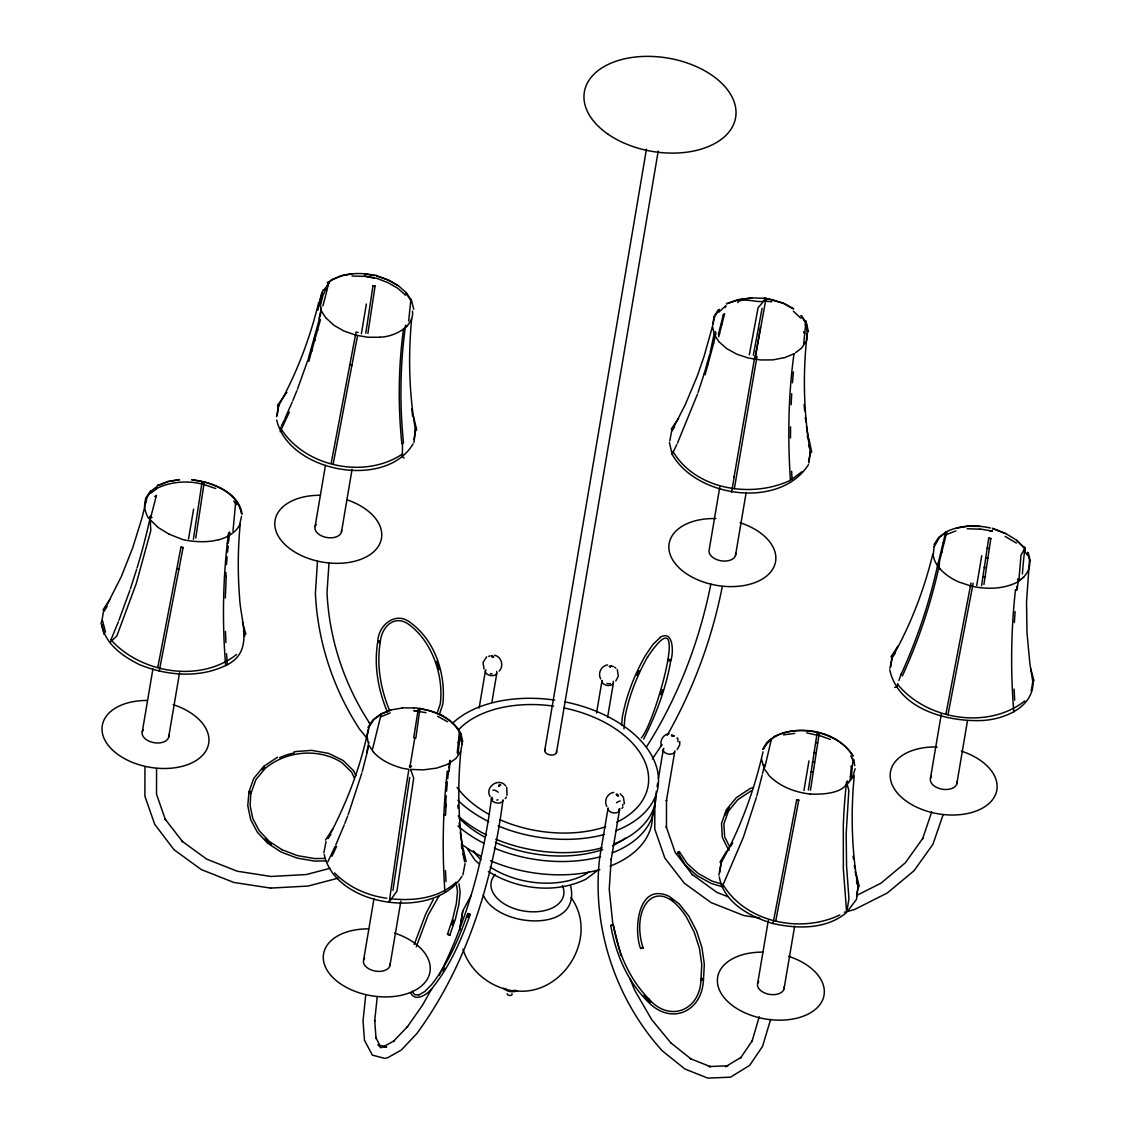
<?xml version="1.0" encoding="UTF-8"?>
<svg xmlns="http://www.w3.org/2000/svg" width="1135" height="1135" viewBox="0 0 1135 1135"><rect width="100%" height="100%" fill="white"/><g stroke="black" fill="none" stroke-linecap="round" stroke-linejoin="round"><path stroke-width="1.5" d="M415.836 738.119L420.007 708.226M144.954 767.005L144.911 796.259L154.701 824.28L173.967 849.675L201.25 869.552L233.909 882.477L270.584 888.081M156.559 768.466L156.531 794.216L165.511 819.981L165.157 819.115L182.607 841.744L181.983 841.191L206.797 859.181L237.215 871.212L270.91 876.461L306.294 874.546L330.044 868.303M654.824 803.325L654.781 829.132L664.84 858.06L684.32 883.214L711.021 902.566L743.723 915.505L759.712 918.016M679.794 741.524L679.681 744.986L677.169 749.625M790.513 437.954L790.542 426.845M979.562 529.137L967.148 528.768M402.528 443.061L402.358 456.937L404.173 457.973M1030.438 561.456L1028.253 552.844M889.726 669.849C898.594 709.276 946.874 721.959 982.357 720.512C1004.915 719.249 1034.78 706.85 1033.02 679.993L1031.247 691.087M808.801 462.966L810.716 450.439L808.56 461.69M413.963 442.48L415.708 428.15L414.02 439.571M847.561 911.221L856.528 899.303L858.287 884.988L856.599 896.395M225.34 598.074L226.206 575.998M447.715 778.638L448.524 770.906L447.261 771.828C442.778 811.653 442.068 851.903 444.92 891.869M439.33 714.497L442.834 704.225C446.098 673.552 434.677 638.863 408.359 621.143C393.831 611.85 378.097 626.534 377.785 641.474L377.785 641.729C373.699 665.55 378.21 690.264 387.517 712.34M377.785 641.729L379.175 642.58A1.518 1.05 17.1 0 0 380.026 642.325L379.558 640.934M413.778 710.723L426.022 712.666M249.076 791.804L249.672 792.968L251.19 792.755L255.857 779.688L265.32 768.253M282.289 849.86L269.25 841.39L259.206 830.721L252.793 818.548L250.126 805.637L250.892 791.634M228.674 541.31L229.795 532.088L228.546 532.996C222.871 576.906 222.049 621.398 225.638 665.521C198.682 678.503 166.703 675.637 139.577 664.684C123.318 656.597 105.129 644.24 101.994 625.002M445.502 806.815L446.225 795.805M445.544 815.043L446.112 804.034M791.123 404.713L791.705 393.717M703.445 979.505L700.948 979.392L701.785 964.608L699.458 948.463L694.194 932.105L686.604 917.42C657.747 872.177 629.868 906.581 643.105 948.094L640.551 948.505C633.486 929.991 637.657 881.753 668.997 896.253L679.241 903.971L688.832 916.087L696.635 931.154L701.983 947.796L704.353 964.381L703.445 979.505C702.267 1012.76 669.721 1025.87 647.248 1000.914M1019.046 578.68L1021.018 555.072L1025.245 547.694L1023.6 547.325L1025.245 547.694L1024.494 551.355L1027.374 555.043M374.209 278.146L364.165 276.06L376.423 278.217L387.815 282.587L397.803 288.304L405.621 295.284M225.936 572.466L225.737 575.615L224.503 576.466M317.474 561.201L315.388 593.406C317.644 641.672 333.208 688.86 359.653 729.28L367.612 738.998M329.008 563.031L327.008 592.541C329.178 638.92 344.132 684.263 369.542 723.094L369.159 722.584M599.606 858.5C591.605 927.522 615.752 999.566 662.343 1050.897L684.887 1068.986L707.772 1078.122L730.543 1077.172L749.696 1065.339L762.536 1046.413L770.637 1019.386M1014.378 622.505L1015.101 611.552M850.158 779.986L851.321 766.182L852.201 767.515L851.264 777.83L850.385 776.553M232.973 531.223L235.796 500.805M624.392 803.793L623.399 797.153L620.277 793.819M671.636 735.608L671.693 734.842L674.034 735.977L671.636 735.608L674.034 735.977M737.934 302.577L737.736 302.023C743.638 296.121 766.451 306.521 765.799 298.207M226.461 564.62L227.114 556.803M240.209 524.001C237.924 548.091 237.626 572.38 239.528 596.513C240.194 620.618 255.29 651.987 225.638 665.521M460.796 751.64C457.547 785.647 458.171 820.066 463.406 853.846M411.679 318.736C408.075 356.106 409.082 393.987 415.651 430.988M621.611 725.421L622.363 716.795C626.435 695.329 634.465 674.758 645.205 655.789L652.88 644.51L660.272 637.388M623.966 728.911L624.917 717.519C628.96 696.223 636.934 675.807 647.588 656.966L647.503 657.108C693.4 588.98 654.441 724.768 641.303 737.864M854.258 775.56C850.64 812.93 851.661 850.824 858.23 887.825M446.58 791.109L447.247 783.306M792.471 382.765L793.408 371.897M461.888 743.978L459.334 732.118L457.249 752.817L458.1 754.066M458.256 752.349L460.172 733.38C452.567 718.753 436.095 711.205 420.418 708.949M803.693 343.735L805.779 323.064L800.927 315.558M248.991 792.017L247.77 805.623L250.651 819.583L257.39 832.267L267.832 843.376L281.21 852.073L297.072 858.088L314.367 861.054L325.802 860.926M408.685 321.006L410.799 300.307L405.734 292.617M409.551 766.565L411.48 766.38L409.749 766.678M793.322 308.848L783.476 303.4L772.07 299.583L763.855 298.533L765.614 298.037M643.701 739.069C656.229 714.213 666.202 687.824 670.842 660.3C673.651 653.434 673.665 628.818 659.974 637.487M227.539 552.135L228.178 545.935M1017.045 586.256L1016.662 589.349L1015.428 590.243C1010.944 630.663 1010.505 671.509 1013.796 712.028M365.683 995.551L363.03 1020.918L364.477 1040.27L372.337 1055.139L384.68 1058.373L387.517 1057.792L401.265 1050.074L416.772 1033.659C466.4 965.871 492.136 883.356 502.876 800.728M377.175 997.58L374.621 1021.301L374.678 1020.095L376.068 1038.61L375.713 1037.262L381.048 1047.846L377.912 1044.895L386.737 1046.952L382.481 1047.236L394.412 1040.681L393.32 1041.476L407.578 1026.579L406.897 1027.501L422.546 1005.128L431.711 988.812M852.158 758.634L853.038 759.982L852.201 767.515L851.321 766.224M805.836 327.66C804.772 306.819 808.602 339.578 806.389 341.323C802.828 378.593 803.92 416.389 810.66 453.262M416.687 429.739L413.523 416.673M811.709 452L809.056 439.472L807.127 436.337M859.252 886.577L856.102 873.51M380.168 641.36L380.353 641.715C376.352 664.826 380.651 688.817 389.489 710.34M1017.598 581.659L1017.967 578.609M1017.13 589.874L1018.421 579.148M448.907 767.813L450.042 760.266M448.949 771.417L450.269 760.691M144.4 506.465L145.663 498.464M403.492 329.079C398.371 367.073 397.959 405.677 401.847 443.799M405.592 325.22C400.116 364.165 399.492 403.776 403.507 442.905M392.951 890.379L409.721 777.39M193.376 539.267L202.143 481.666M195.745 538.018L204.286 481.992L191.872 479.864M981.534 585.774L988.698 538.203L990.841 538.558L983.903 584.525M365.796 333.151L373.004 285.694L375.089 286.063L367.896 333.42M808.361 789.988L817.2 732.501C831.26 735.551 845.32 743.397 852.754 755.782M810.461 790.258L819.286 732.841C800.246 728.273 773.644 729.167 763.628 749.001M276.543 416.701L278.87 404.173L277.181 415.594M379.643 337.194C394.256 336.981 414.332 326.639 412.502 311.118M718.866 875.184L721.449 860.997L719.76 872.418M720.569 863.692C740.275 829.146 754.633 789.109 763.004 751.81M418.304 708.666L413.722 737.821M101.809 621.753L103.328 612.176L121.417 576.353L132.738 547.723L142.017 517.872L147.011 497.428L151.381 490.788L157.368 486.333M145.181 504.394L145.904 499.868M239.811 523.845L241.571 516.184M889.968 668.26L892.394 656.002L890.62 667.096M933.367 554.221L934.077 546.375M1029.743 562.705C1030.027 570.806 1024.536 577.531 1017.854 581.546M734.317 488.83L757.017 356.347M734.019 477.267L754.917 355.964M462.782 910.88L459.618 930.047L462.782 910.88L471.195 895.217M846.965 910.667L848.952 898.792L846.568 866.204L846.185 833.501L848.838 790.258L846.54 782.384C846.738 780.242 849.051 781.944 847.348 782.398C843.106 793.549 822.35 794.571 810.248 794.06L810.276 794.06C794.826 792.343 779.461 786.484 768.594 775.063C767.047 770.935 761.642 768.75 764.536 764.607M142.301 731.664L152.927 668.87M188.552 538.912L193.574 509.204M168.647 737.296L179.557 672.757M315.104 526.498L325.433 465.449M361.356 333.761L366.378 304.038M341.451 532.131L352.063 469.351M363.597 960.082L373.926 899.033M409.834 767.331L414.871 737.608M389.929 965.715L400.854 901.176M479.126 708.027L485.454 670.672M491.866 702.437L496.804 673.325M544.687 750.76L646.453 149.125M556.462 752.732L658.215 151.097M596.542 712.993L602.032 680.546A5.845 3.604 9.6 0 0 608.034 685.54A5.845 3.604 9.6 0 0 613.198 681.298M607.608 717.263L613.368 683.199M599.706 857.62L608.105 807.95A5.845 3.604 9.6 0 0 614.12 812.944A5.845 3.604 9.6 0 0 619.284 808.702M619.455 810.603L611.127 859.848L611.226 858.968L609.225 889.315L612.673 922.741L620.93 955.5M657.08 786.612L657.633 783.292M658.428 778.34L663.351 749.185M674.701 751.838L666.387 801.012L666.5 800.061L666.458 827.528L666.174 826.606L675.169 852.385L692.605 875L692.052 874.39L716.838 892.351L728.032 896.778M719.803 486.972L709.191 549.766A13.492 8.328 9.6 0 0 721.789 560.903A13.492 8.328 9.6 0 0 735.679 553.213M755.442 357.014L760.464 327.291M735.523 555.398L746.149 492.604M757.683 983.336L768.296 920.542M803.92 790.584L808.957 760.876M784.015 988.968L794.642 926.174M930.473 778.17L941.397 713.645M976.724 585.433L981.747 555.71M956.819 783.803L967.431 721.023M734.246 476.686L731.536 492.32M357.568 335.549L333.179 463.988M775.758 920.811L798.799 800.061L796.713 799.693L773.034 923.549C797.451 929.04 826.649 929.508 846.696 912.37M945.909 714.128L971.035 582.922M159.226 671.182L183.104 547.552L180.962 547.198L157.779 667.394M973.163 583.305L948.009 714.667M380.353 641.715L378.182 642.24M701.118 979.633L701.856 978.469M331.136 463.449L356.035 332.073L358.121 332.456M762.096 308.28L753.342 355.113M323.858 852.91L326.029 841.574M368.364 729.181C360.902 765.288 347.835 800.203 330.796 832.863M449.488 763.046L448.197 764.011L456.071 758.379L460.697 751.483L462.172 743.836M462.896 874.915L465.066 863.579M669.763 440.962L671.622 431.257L685.327 404.542L697.174 376.281L703.97 356.702L712.468 326.454M712.567 324.752L713.745 318.637M806.318 339.748L807.482 333.662M749.313 354.815L758.095 307.684L765.969 298.618L765.132 297.81L763.855 298.533M755.428 355.425L758.918 337.265A771.459 70.71 -84.5 0 0 765.969 298.618M372.649 748.802L381.161 714.142L390.809 710.169M938.645 564.96L946.774 531.918L939.539 537.295L934.289 546.616M352.673 273.819L341.649 275.819L332.3 279.735L328.795 282.53L328.185 285.311L326.88 286.034M719.604 333.676L718.327 334.697L723.279 314.892L724.541 313.927L718.71 336.882M710.851 584.128C699.401 641.63 677.992 697.528 646.453 747M722.286 586.54C712.071 638.65 693.386 689.186 667.167 735.367M939.567 561.754L938.304 562.747L945.526 532.868L946.774 531.918M938.035 563.244C929.863 601.607 917.264 638.991 900.991 674.658M939.525 564.194C931.324 602.685 918.683 640.197 902.353 675.992M319.034 318.609L321.375 308.152M320.467 319.602L308.791 361.313L307.94 359.909L297.469 389.149M700.976 979.008C700.508 1010.476 669.508 1022.919 648.979 999.055M277.437 405.323L286.885 392.384M319.957 316.722L321.333 310.621L319.545 301.172M325.461 840.07L332.995 828.663M366.591 752.704L368.946 742.233M367.527 750.831L368.549 746.333M709.786 353.964L704.31 373.344L705.133 374.706L713.617 343.337L715.986 332.853L715.149 331.519M720.001 862.174L726.627 851.094M762.521 773.559L763.912 767.459M710.198 352.474L714.057 334.201L718.98 341.805L726.698 348.601L736.771 354.177L748.249 358.007L760.634 359.965L772.963 359.88L784.115 357.681M712.865 324.752L714.837 316.183L719.406 309.387M156.389 495.513L155.14 496.435L156.389 495.513L150.473 518.454M308.408 358.433L319.602 318.24M762.181 775.077L756.79 795.975M367.187 752.335L362.178 771.757M320.453 305.542L322.964 295.497L328.795 282.53L327.433 282.572L327.916 283.651L328.795 282.53L327.575 282.445L327.916 283.651M318.694 302.435C309.827 338.826 296.405 374.195 277.99 406.855M932.8 554.206C923.847 590.682 910.199 626.08 891.5 658.683M764.862 767.09L771.389 739.339L769.757 739.594M818.846 735.593L806.744 732.898M992.288 530.357L992.018 531.265L989.848 530.896M320.652 298.661L317.545 310.195L319.815 301.796M319.928 299.725L321.9 292.461M320.708 298.434L322.978 290.049M499.684 784.54L498.62 786.073L499.684 784.54L500.734 785.065L498.62 786.073M847.32 784.2L852.555 777.659L855.152 768.736M203.846 484.744C189.729 480.062 170.222 481.453 156.375 488.632M668.969 659.123L668.77 660.4L670.842 660.3M670.828 660.371L670.544 659.478M771.786 301.796L765.515 301.13M756.364 797.465L743.368 837.275L723.165 884.506M361.767 773.247L348.218 814.632M759.244 1016.761L751.923 1041.632L752.377 1040.582L740.417 1058.189L741.283 1057.253L725.464 1066.716L727.89 1065.793L709.247 1066.545L710.496 1066.673L690.193 1058.629L691.215 1059.097L670.601 1042.696L671.225 1043.363L651.66 1019.57L634.635 990.16L630.209 979.15M137.094 567.812L139.789 558.732A771.459 486.83 -40.8 0 0 150.487 516.368L151.735 517.574L150.146 516.524L150.785 530.683L136.214 583.688L116.834 635.969L109.84 642.453M380.296 641.928C381.544 627.4 393.462 615.142 407.096 623.243C430.917 639.189 444.097 674.318 440.252 704.012L437.003 713.56M610.261 666.926L611.24 665.89L610.261 666.926L609.225 666.401L611.24 665.89M136.654 569.316L130.341 588.937M704.31 373.344L698.025 392.568M414.247 944.462L425.781 913.845L433.315 899.558M416.29 946.76L428.165 915.023L439.33 895.458M367.924 727.563L372.862 719.973L379.303 715.036M713.518 317.232L718.455 309.642M458.966 883.768L460.172 891.869L458.923 904.184L455.419 919.038L449.744 935.226L447.474 934.275L452.879 918.187L456.327 903.63L457.519 891.727L456.582 885.371M897.813 683.809L896.707 687.086L894.635 687.441M898.92 680.532L901.133 673.977M931.721 811.908L922.542 838.964L922.925 838.197L905.333 862.813L880.93 883.214L857.975 894.777M943.1 814.717L932.956 844.256L914.015 870.758L887.272 893.004L854.286 909.646L844.383 912.242M410.402 992.515C415.977 1003.922 429.839 992.43 433.84 986.045C450.496 964.835 461.363 939.752 470.245 914.455L468.982 914.001A79.18 20.288 -68.4 0 1 467.861 917.307M129.844 590.441L118.905 620.348M250.268 793.081L249.076 792.343A1.518 0.894 19.6 0 1 249.019 791.705L253.786 778.383L263.632 766.466M726.386 809.723L721.534 823.4L722.3 837.304L728.415 849.689M728.514 810.929L723.903 823.854L724.627 836.736L729.819 847.136M697.528 394.044L677.481 443.076M468.996 913.845L467.719 913.561C458.909 938.659 448.126 963.572 431.584 984.627L424.76 991.522L418.716 995.04M344.841 823.357L347.65 816.079M990.387 527.974C976.043 524.796 959.94 525.065 946.349 531.776M118.338 621.838L111.074 639.516M292.816 400.683L296.902 390.61M344.274 824.804L335.79 844.908M292.206 402.102L284.672 419.113M251.317 792.457L250.338 793.095M377.785 641.474L378.054 641.076A1.518 1.05 17.1 0 1 378.579 640.849M890.989 656.796L897.927 646.155M289.354 412.119L280.175 431.754M335.137 846.327L327.859 861.806M332.03 856.258L336.584 846.355M439.117 975.334C467.45 920.045 483.553 859.493 491.526 798.075L492.732 798.969M281.352 426.093L284.034 420.517M808.489 464.584C780.171 509.388 696.578 497.712 672.09 454.27L676.843 444.494M647.106 1000.772C626.96 980.583 615.553 953.216 610.729 925.422L613.269 924.883C618.036 952.279 629.272 979.292 649.135 999.183M613.269 924.883L610.729 925.422M412.629 416.162L411.721 408.685M700.948 979.221L701.203 978.909A1.518 0.795 3.2 0 1 702.054 978.64M703.487 979.306L703.26 979.661A1.518 0.795 3.2 0 1 702.409 979.931L701.203 979.704M668.316 659.548L668.6 660.442A1.518 1.092 5.8 0 0 669.508 660.825L670.771 660.457M326.412 318.353L333.874 325.248L343.905 330.994L355.525 335.009M662.06 744.461L652.37 758.932M730.94 846.029L732.671 842.95M145.777 498.123L150.416 491.044M933.949 544.63L938.574 537.55L946.15 531.861M933.098 554.121C934.119 566.847 947.115 576.807 958.678 581.929L970.524 585.859M413.055 443.941C385.389 490.405 288.318 471.734 276.727 420.049M762.606 749.384L766.905 742.389L774.453 736.431M102.973 609.963L109.769 599.649M104.264 610.758L107.073 606.487M893.373 655.846L895.231 652.994M327.987 838.666L330.909 834.296M671.282 429.044L678.588 418.347M671.622 431.257L674.559 426.888M806.02 341.28L801.679 348.062L795.451 352.772M461.917 876.362C434.137 920.755 335.449 907.333 324.241 854.57M218.53 539.692C207.96 542.629 193.943 542.19 182.281 539.423L169.271 534.202M793.351 311.189L800.828 318.226M323.886 289.879L325.887 287.311M1005.099 536.401L1016.392 543.097M499.13 671.055C504.266 666.16 501.429 656.385 494.378 655.207M505.231 798.558L506.38 797.111M615.794 680.929L618.305 676.29L617.312 669.65M621.881 808.432L623.044 806.985M249.019 791.705L250.338 791.407M726.499 809.567L736.317 797.678L750.207 788.513L753.512 787.406M728.4 811.085L737.892 799.622L751.285 790.783M1023.713 549.78L1024.749 551.227M411.083 769.417L423.171 769.885L436.705 768.097L448.396 764.082M486.702 656.796L483.056 662.443L484.049 669.082M328.072 282.558L331.888 279.607M404.996 327.589L407.621 325.632M402.499 453.943C364.817 479.623 303.783 466.868 280.217 427.441M720.881 324.894L722.158 323.886M940.887 552.944L942.149 551.979M943.298 542.984L944.547 542.019M597.28 870.63L586.071 879.128C555.214 894.21 516.964 889.429 488.334 871.453M725.747 305.726L718.781 312.182M724.882 307.557L725.989 306.365M723.279 314.892L724.541 313.927M381.161 714.142L373.798 719.703L369.244 726.499L366.875 736.785L368.322 743.084M792.159 479.084L801.764 471.82M456.156 882.136C438.479 898.721 412.799 901.218 389.745 898.679M150.529 493.399L156.545 488.915M236.577 654.484C200.115 683.327 140.811 673.225 110.677 639.572M1018.081 581.489L1023.869 577.062M1024.749 700.99C987.975 730.004 926.415 719.888 897.572 684.235M447.261 771.828L448.524 770.906M446.126 782.653L447.389 781.745M227.255 543.736L228.49 542.842M1015.428 590.243L1016.662 589.349M805.708 325.788L805.112 324.255M443.842 815.568L445.09 814.703M853.038 759.982L853.818 759.443L854.712 765.643M263.717 766.366L277.593 757.215M265.221 768.352C286.346 750.859 318.396 747.71 341.791 762.55L351.722 772.24L354.46 778.312M470.245 914.455L467.719 913.561M729.181 848.398L728.4 849.235A1.518 0.936 -26.3 0 0 728.528 849.874L729.209 850.101M233.725 501.088L236.605 504.763M492.15 655.902L493.597 657.052L492.505 657.293L491.341 656.073L493.597 657.052M617.71 796.075L616.348 794.429L617.44 794.174L618.518 795.89L616.348 794.429M378.395 641.105L377.969 642.084M341.181 275.706C352.134 272.882 363.654 272.84 374.663 275.45M331.675 279.692L341.337 275.635M774.254 736.516C800.061 723.903 837.417 730.798 853.123 756.024M839.829 914.923C801.026 933.821 745.525 922.556 722.796 884.264M784.271 357.766L794.216 353.709M790.797 480.133C752.193 498.577 695.883 490.15 672.97 451.446M380.75 714.014L390.511 709.985L402.102 708.056M390.256 712.922L380.565 716.909M447.474 934.275L448.892 934.545M158.191 485.269L167.909 481.453L179.387 479.552M158.616 485.397L168.235 481.637L179.571 479.75M218.7 539.778C227.397 537.564 237.031 531.79 240.095 523.845M955.826 530.91L946.179 534.684M411.48 766.38L409.366 766.295M375.018 275.181L376.295 275.252M726.357 303.669L738.218 299.64L751.725 297.852L763.784 298.349M726.755 303.811L738.488 299.824L751.852 298.051M337.946 878.206L308.096 886.052L270.357 888.095M418.985 994.898C416.971 994.586 413.949 996.133 412.473 991.181M157.325 485.184L158.105 485.17M607.608 664.911C601.224 665.706 597.535 673.438 600.713 678.957M668.983 733.607C663.408 734.317 659.364 740.701 661.506 745.979M613.694 792.414C607.324 793.209 603.636 800.927 606.799 806.46M409.919 299.016L411.31 299.37M1016.776 582.454C1002.404 589.434 985.762 589.476 970.439 585.915L970.468 585.944M783.42 734.856L794.713 733.409M956.394 528.144L967.744 526.257L980.044 526.385M641.913 947.952L643.105 948.094M294.121 751.696L311.671 750.363L328.497 753.356L343.068 760.45L353.666 770.807L355.922 775.73M379.743 337.294L367.712 337.223L355.482 335.095M610.417 683.696L606.97 683.54M325.036 858.429L314.48 858.557L297.554 855.648L282.161 849.803M401.932 707.857L414.261 707.97M515.106 990.798C562.917 996.87 599.592 936.772 571.047 897.572M364.151 276.387L352.034 276.004M144.713 507.416C144.117 508.636 149.607 524.668 150.487 516.368L151.735 517.574M490.306 673.651L492.051 673.878M982.839 576.679L984.996 576.963M984.201 567.358L986.358 567.656M811.057 771.63L813.157 771.928M985.634 557.838L987.79 558.15M812.504 762.138L814.589 762.45M987.138 548.134L989.28 548.446M814.008 752.448L816.093 752.76M765.955 298.42L783.717 303.272L793.677 308.777M815.583 742.56L817.668 742.886M414.232 707.772C432.066 709.659 452.241 716.639 460.867 733.65M413.793 710.482L419.993 711.461M386.737 898.211C367.272 895.643 348.374 887.116 334.612 872.957M979.562 528.896L992.103 531.024M988.698 538.203L990.841 538.558M191.829 479.665C211.947 482.12 238.307 491.455 242.195 514.24M364.633 273.89L374.635 275.635M373.004 285.694L375.089 286.063M180.962 547.198L183.104 547.595M796.713 799.693L798.785 800.104M177.003 569.089L179.131 569.515M350.19 364.789L352.261 365.215M794.003 353.751C788.286 395.094 787.605 438.167 790.428 480.19M439.103 714.014L443.402 716.185M721.576 883.995L711.971 881.072L698.209 873.482L687.214 863.636L679.312 851.647L677.595 852.144L685.356 865.14L696.89 875.553L711.148 883.385L722.711 886.917M204.286 481.992C220.034 486.433 238.52 495.654 241.329 513.517M203.917 484.517L215.707 488.518M505.572 989.195C485.922 983.889 469.053 968.722 462.91 949.158M376.806 275.819L388.326 279.891L398.328 285.623L406.16 292.617M376.721 276.004L388.099 280.033L397.988 285.694M818.917 735.367L830.394 739.424M773.034 923.549C750.065 916.825 723.676 902.708 719.306 876.887M992.586 528.328L1005.766 533.507L1016.932 540.416M992.458 528.499L1005.496 533.62M449.205 934.672L449.985 935.183M149.65 519.22L158.006 527.364M437.628 716.284L447.559 721.775M373.387 752.122C381.133 760.535 391.532 765.217 402.655 768.324L408.884 769.331A771.459 70.71 -84.5 0 0 402.428 810.362L389.262 901.743L396.924 891.159L413.708 778.071L410.459 769.232M157.836 527.278L169.03 534.202M250.75 791.691L251.133 792.117A1.518 0.894 19.6 0 1 251.19 792.755M479.14 863.877L474.983 860.16L467.436 848.81M1017.059 540.544L1024.167 547.496M1016.549 540.459L1024.834 548.545A771.459 486.83 -40.8 0 0 1022.408 573.941M505.756 785.987C499.173 776.893 484.262 787.037 490.136 796.586M677.439 853.08L678.829 853.151L679.454 851.803M938.659 566.961L940.418 569.5M1030.651 668.6L1034.042 680.844M242.479 622.094L245.869 634.337M458.171 742.489L459.008 743.751M850.725 755.953L853.307 759.883M406.33 292.773L411.466 300.591M321.077 310.564L326.199 318.339M801.537 315.7L806.588 323.603L808.446 331.888M369.343 745.865L373.571 752.235M317.034 328.71L317.885 330.086M712.794 342.004L713.617 343.337M314.225 339.138L315.076 340.528M311.189 349.552L312.04 350.942M707.36 362.93L708.183 364.278M847.419 781.249L847.802 782.214L846.54 782.384A771.459 557.526 44.5 0 0 843.305 825.457L843.348 868.984L846.526 910.823M570.621 886.052C581.957 934.133 496.619 927.877 483.311 895.061M1027.43 552.291L1029.502 560.037L1026.522 601.862L1027.005 632.833L1029.814 663.138L1032.978 682.83M243.472 631.344L244.805 636.309M102.462 620.59L105.541 632.124M100.987 622.661L104.122 634.38M856.485 881.001L857.351 884.406M761.613 759.386L763.245 765.813M411.594 300.846L413.736 309.302M511.97 993.735L512.069 994.147A2.483 1.532 9.6 0 1 509.998 995.494A2.483 1.532 9.6 0 1 507.26 994.132L507.146 993.721M808.773 444.906L809.539 448.254M712.496 326.469L714.27 334.343M669.451 442.579L672.09 454.27M460.994 733.919L462.796 741.864M463.463 849.789L466.13 861.593M462.81 853.563L464.697 861.919M808.659 440.408L806.488 426.576M463.066 850.725L460.242 832.239M461.406 845.759L461.917 848.824M854.3 865.523L854.797 868.587M855.279 871.666L855.776 874.73M853.08 856.173L853.492 859.28M805.311 417.183L805.836 421.908M459.193 822.776L459.718 827.5M804.133 404.443L804.658 410.856M226.532 653.689L227.34 664.812M791.592 471.295L792.117 479.438M457.93 805.07L458.114 808.304M1014.08 689.073L1014.69 700.196M445.459 870.502L445.998 881.611M225.468 631.429L225.908 642.566M506.735 787.279L506.99 795.309M556.377 750.788A6.016 3.717 9.6 0 1 550.049 754.931A6.016 3.717 9.6 0 1 545.41 748.944M562.392 885.655A36.817 22.714 9.6 0 1 523.703 911.008A36.817 22.714 9.6 0 1 495.314 874.39M589.604 871.581A68.781 42.435 9.6 0 1 490.178 866.956M480.956 859.663A68.781 42.435 9.6 0 1 473.465 850.853M564.138 707.97A101.852 62.851 9.6 0 1 644.297 760.379A101.852 62.851 9.6 0 1 616.802 822.194M605.735 826.706A101.852 62.851 9.6 0 1 499.726 819.626M488.532 814.065A101.852 62.851 9.6 0 1 457.093 787.406M458.838 729.493A101.852 62.851 9.6 0 1 553.582 706.126M625.428 838.155A103.086 63.603 9.6 0 1 612.375 845.731M602.685 849.576A103.086 63.603 9.6 0 1 495.399 842.425M484.077 836.793A103.086 63.603 9.6 0 1 459.15 818.023M564.946 701.856A111.797 68.994 9.6 0 1 654.966 762.436A111.797 68.994 9.6 0 1 616.021 830.678M604.302 834.509A111.797 68.994 9.6 0 1 498.052 825.883M488.802 821.669A111.797 68.994 9.6 0 1 457.916 800.331M452.34 723.449A111.797 68.994 9.6 0 1 554.731 700.096M656.229 791.606A111.797 68.994 9.6 0 1 613.78 843.986M602.047 847.817A111.797 68.994 9.6 0 1 495.796 839.191M486.546 834.977A111.797 68.994 9.6 0 1 458.171 815.98M652.483 813.781A111.797 68.994 9.6 0 1 610.02 866.175M599.833 869.566A111.797 68.994 9.6 0 1 490.533 860.741M481.268 856.386A111.797 68.994 9.6 0 1 461.207 843.816M654.725 800.473A111.797 68.994 9.6 0 1 612.276 852.867M600.543 856.684A111.797 68.994 9.6 0 1 494.292 848.072M483.524 843.078A111.797 68.994 9.6 0 1 457.973 826.01M515.673 990.231A8.796 5.42 9.6 0 1 505.118 988.457M517.262 990.628A8.796 5.42 9.6 0 1 503.5 988.315M788.57 956.308A53.955 33.284 9.6 0 1 811.837 1011.966A53.955 33.284 9.6 0 1 724.258 997.807A53.955 33.284 9.6 0 1 762.692 952.123M784.172 986.797A13.492 8.328 9.6 0 1 768.537 994.189A13.492 8.328 9.6 0 1 758.719 981.349M502.989 799.792A5.845 3.604 9.6 0 1 496.038 802.842A5.845 3.604 9.6 0 1 492.022 797.238M444.707 968.056A79.18 20.288 -68.4 0 1 442.962 970.936M390.085 963.544A13.492 8.328 9.6 0 1 374.451 970.922A13.492 8.328 9.6 0 1 364.647 958.096M394.483 933.055A53.955 33.284 9.6 0 1 417.751 988.713A53.955 33.284 9.6 0 1 330.171 974.554A53.955 33.284 9.6 0 1 368.605 928.87M453.688 920.173A54.906 14.074 -68.4 0 1 452.198 924.982M498.01 799.792A5.845 4.356 38.8 0 1 496.79 800.09M492.874 790.159A5.845 4.356 38.8 0 1 498.123 792.23M261.958 769.743A54.906 42.421 -7.9 0 1 264.469 767.359M279.621 757.655A54.906 42.421 -7.9 0 1 294.362 752.931M271.237 844.497A79.18 61.162 -7.9 0 1 268.555 842.383M267.264 841.29A79.18 61.162 -7.9 0 1 264.795 839.006M168.803 735.125A13.492 8.328 9.6 0 1 153.168 742.517A13.492 8.328 9.6 0 1 143.351 729.677M173.187 704.636A53.955 33.284 9.6 0 1 196.468 760.294A53.955 33.284 9.6 0 1 108.889 746.135A53.955 33.284 9.6 0 1 147.323 700.451M347.636 500.024A53.955 33.284 9.6 0 1 368.506 555.611A53.955 33.284 9.6 0 1 281.395 540.629A53.955 33.284 9.6 0 1 320.113 495.286M341.592 529.96A13.492 8.328 9.6 0 1 325.958 537.352A13.492 8.328 9.6 0 1 316.154 524.526M496.619 671.423A5.845 3.604 9.6 0 1 490.703 675.58A5.845 3.604 9.6 0 1 485.95 669.834M436.578 661.294A54.906 28.347 71.4 0 1 439.188 669.636M488.745 656.399A5.845 3.476 -45 0 1 489.994 655.831M740.077 522.724A53.955 33.284 9.6 0 1 762.975 578.637A53.955 33.284 9.6 0 1 675.197 563.527A53.955 33.284 9.6 0 1 715.93 518.567M662.499 689.725A79.18 20.288 -68.4 0 1 660.91 694.677M636.792 675.212A54.906 14.074 -68.4 0 1 638.906 670.558M612.006 666.202A5.845 4.356 38.8 0 1 613.382 666.585M614.716 667.281A5.845 4.356 38.8 0 1 615.908 668.231M956.961 781.632A13.492 8.328 9.6 0 1 941.326 789.024A13.492 8.328 9.6 0 1 931.523 776.198M961.359 751.143A53.955 33.284 9.6 0 1 984.258 807.056A53.955 33.284 9.6 0 1 896.494 791.946A53.955 33.284 9.6 0 1 937.212 746.986M674.814 750.902A5.845 3.604 9.6 0 1 667.862 753.952A5.845 3.604 9.6 0 1 663.847 748.348M725.066 815.157A54.906 42.421 -7.9 0 1 729.181 807.581M677.723 738.544A5.845 0.88 -87.2 0 1 677.879 739.339M677.978 740.446A5.845 0.88 -87.2 0 1 678.035 741.779M677.056 738.417A5.845 0.88 -87.2 0 1 677.524 738.105M670.714 898.693A54.906 28.347 71.4 0 1 673.268 900.452M650.695 1002.276A79.18 40.874 71.4 0 1 643.602 995.381M622.959 804.275A5.845 3.476 -45 0 1 622.604 805.51M619.923 809A5.845 3.476 -45 0 1 618.703 809.837M616.504 802.743A5.845 3.476 -45 0 1 620.192 801.083M328.781 282.53A771.459 557.526 44.5 0 1 322.879 305.911M803.779 332.129L804.616 333.42L803.779 332.129M607.807 134.043A76.698 47.315 9.6 0 0 733.976 123.431A76.698 47.315 9.6 0 0 638.239 56.75A76.698 47.315 9.6 0 0 607.807 134.043"/></g></svg>
